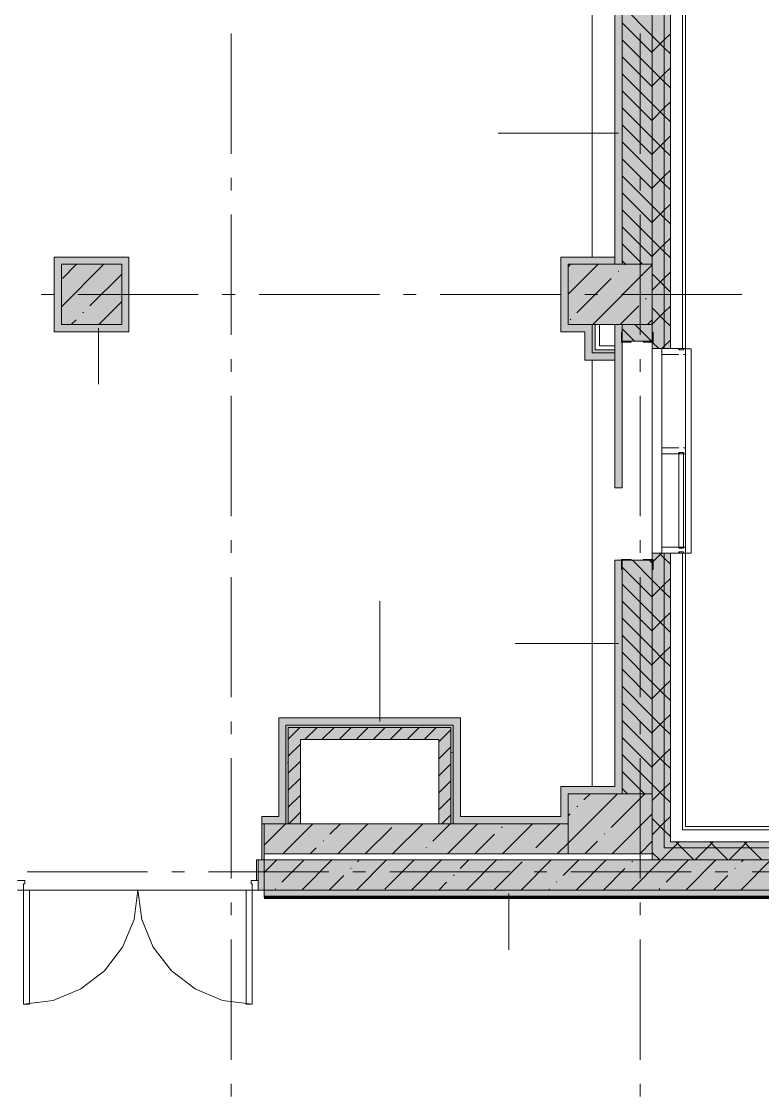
# Model space of a CAD drawing. Header units: millimetres. Extents: x -537608 to 253996, y -217170 to 186033.
# Drawn here: x -347469 to -341310, y -202566 to -193632 of the extents above; entities that cross this region are included whole.
import ezdxf

# ---------------------------------------------------------------- set-up
doc = ezdxf.new("R2010")
doc.units = ezdxf.units.MM
doc.layers.add('16) Лак 1.6м', color=160, linetype='Continuous', lineweight=90)
doc.layers.add('PDF _Геометрия', color=7, linetype='Continuous')
doc.layers.add('PDF _Сплошная заливка', color=7, linetype='Continuous', true_color=0xffffff)

msp = doc.modelspace()

# ---------------------------------------------------------------- hatches: boundary and pattern name
at = {"layer": 'PDF _Сплошная заливка', "transparency": 33554559}
h = msp.add_hatch(color=256, dxfattribs=at)
h.paths.add_polyline_path([(-342126.1903, -200599.6527), (-342126.1903, -198049.6522), (-342226.1907, -198049.6522), (-342226.1907, -200599.6527)], flags=0)
h.paths.add_polyline_path([(-342226.1907, -196349.6512), (-342126.1903, -196349.6512), (-342126.1903, -183314.6469), (-342226.1907, -183314.6469), (-342226.1907, -196149.6503)], flags=0)
h.paths.add_polyline_path([(-342126.1903, -178789.6441), (-342126.1903, -177149.6437), (-342226.1907, -177149.6437), (-342226.1907, -178789.6441)], flags=0)
h.paths.add_polyline_path([(-342126.1903, -175449.6437), (-342126.1903, -174249.6427), (-342226.1907, -174249.6427), (-342226.1907, -175449.6437)], flags=0)
h.paths.add_polyline_path([(-342226.1907, -172549.6422), (-342126.1903, -172549.6422), (-342126.1903, -171314.6409), (-342226.1907, -171314.6409), (-342226.1907, -172525.337)], flags=0)
h.paths.add_polyline_path([(-342226.1907, -169614.6411), (-342126.1903, -169614.6411), (-342126.1903, -168529.6399), (-342226.1907, -168529.6399), (-342226.1907, -168959.1343)], flags=0)
h = msp.add_hatch(color=256, dxfattribs=at)
h.paths.add_polyline_path([(-342126.1903, -200499.6523), (-342076.1901, -200499.6523), (-342076.1901, -198049.6522), (-342126.1903, -198049.6522), (-342126.1903, -200341.7158)], flags=0)
h.paths.add_polyline_path([(-342126.1903, -196349.6512), (-342076.1901, -196349.6512), (-342076.1901, -183314.6469), (-342126.1903, -183314.6469), (-342126.1903, -195349.0331)], flags=0)
h.paths.add_polyline_path([(-342076.1901, -178789.6441), (-342076.1901, -177149.6437), (-342126.1903, -177149.6437), (-342126.1903, -178789.6441)], flags=0)
h.paths.add_polyline_path([(-342126.1903, -175449.6437), (-342076.1901, -175449.6437), (-342076.1901, -174249.6427), (-342126.1903, -174249.6427), (-342126.1903, -175378.2996)], flags=0)
h.paths.add_polyline_path([(-342076.1901, -172549.6422), (-342076.1901, -171314.6409), (-342126.1903, -171314.6409), (-342126.1903, -172549.6422)], flags=0)
h.paths.add_polyline_path([(-342126.1903, -169614.6411), (-342076.1901, -169614.6411), (-342076.1901, -168529.6399), (-342126.1903, -168529.6399), (-342126.1903, -168959.1343)], flags=0)
h = msp.add_hatch(color=256, dxfattribs=at)
h.paths.add_polyline_path([(-342355.0063, -200049.6524), (-342226.1907, -200049.6524), (-342226.1907, -198109.6508), (-342476.1919, -198109.6508), (-342476.1919, -200049.6524)], flags=0)
h.paths.add_polyline_path([(-342476.1919, -196289.6504), (-342226.1907, -196289.6504), (-342226.1907, -196149.6503), (-342476.1919, -196149.6503)], flags=0)
h.paths.add_polyline_path([(-342273.5299, -195649.6502), (-342226.1907, -195649.6502), (-342226.1907, -192849.6508), (-342476.1919, -192849.6508), (-342476.1919, -195649.6502), (-342355.0063, -195649.6502)], flags=0)
h.paths.add_polyline_path([(-342476.1919, -192349.6485), (-342226.1907, -192349.6485), (-342226.1907, -187549.6467), (-342476.1919, -187549.6467), (-342476.1919, -191069.5899)], flags=0)
h.paths.add_polyline_path([(-342322.9531, -187049.6466), (-342226.1907, -187049.6466), (-342226.1907, -183849.6475), (-342476.1919, -183849.6475), (-342476.1919, -187049.6466)], flags=0)
at = {"layer": 'PDF _Сплошная заливка', "true_color": 0xd225fe, "transparency": 33554559}
h = msp.add_hatch(color=200, dxfattribs=at)
h.paths.add_polyline_path([(-342476.1919, -197506.1517), (-342476.1919, -196149.6503), (-342536.1904, -196149.6503), (-342536.1904, -197506.1517)], flags=0)
h.paths.add_polyline_path([(-342524.9175, -195649.6502), (-342476.1919, -195649.6502), (-342478.2156, -192849.6508), (-342536.1904, -192849.6508), (-342536.1904, -195649.6502)], flags=0)
at = {"layer": 'PDF _Сплошная заливка', "true_color": 0x56bc34, "transparency": 33554559}
for points in [[(-346636.1999, -196149.6503), (-346576.1928, -196149.6503), (-346576.1928, -195589.6517), (-346636.1999, -195589.6517), (-346636.1999, -195649.6502)], [(-342536.1904, -195649.6502), (-342536.1904, -195589.6517), (-342986.1923, -195589.6517), (-342986.1923, -195649.6502), (-342926.1939, -195649.6502)], [(-346636.1999, -196209.651), (-346576.1928, -196209.651), (-346576.1928, -196149.6503), (-347136.1935, -196149.6503), (-347136.1935, -196209.651)], [(-342726.193, -196209.651), (-342726.193, -196149.6503), (-342926.1939, -196149.6503), (-342926.1939, -196209.651), (-342776.641, -196209.651)], [(-343880.5815, -199479.6533), (-343880.5815, -199419.6527), (-345331.139, -199419.6527), (-345331.139, -199479.6533), (-345271.1318, -199479.6533)], [(-343880.5815, -200239.6529), (-343820.5829, -200239.6529), (-343820.5829, -199419.6527), (-343880.5815, -199419.6527), (-343880.5815, -199628.4764)], [(-342536.1904, -200049.6524), (-342536.1904, -199989.6518), (-342986.1923, -199989.6518), (-342986.1923, -200049.6524), (-342926.1939, -200049.6524)], [(-345331.139, -200299.6535), (-345331.139, -200239.6529), (-345471.1931, -200239.6529), (-345471.1931, -200299.6535), (-345451.1964, -200299.6535)], [(-342986.1923, -200299.6535), (-342986.1923, -200239.6529), (-343880.5815, -200239.6529), (-343880.5815, -200299.6535), (-343198.2756, -200299.6535)]]:
    msp.add_hatch(color=85, dxfattribs=at).paths.add_polyline_path(points)
at = {"layer": 'PDF _Сплошная заливка', "transparency": 33554559}
for points in [[(-342926.1939, -196149.6503), (-342226.1907, -196149.6503), (-342226.1907, -195649.6502), (-342926.1939, -195649.6502), (-342926.1939, -196062.2726)], [(-343900.5781, -199499.6522), (-343880.5815, -199499.6522), (-343880.5815, -199479.6533), (-345271.1318, -199479.6533), (-345271.1318, -199499.6522), (-345251.1352, -199499.6522)], [(-344000.5786, -199599.6526), (-343900.5781, -199599.6526), (-343900.5781, -199499.6522), (-345251.1352, -199499.6522), (-345251.1352, -199599.6526), (-345151.1347, -199599.6526)], [(-342226.1907, -200549.6525), (-342226.1907, -200049.6524), (-342926.1939, -200049.6524), (-342926.1939, -200549.6525), (-342355.0063, -200549.6525)]]:
    msp.add_hatch(color=256, dxfattribs=at).paths.add_polyline_path(points)
h = msp.add_hatch(color=256, dxfattribs=at)
h.paths.add_polyline_path([(-343198.2756, -200549.6525), (-342926.1939, -200549.6525), (-342926.1939, -200299.6535), (-345451.1964, -200299.6535), (-345451.1964, -200549.6525), (-344884.8143, -200549.6525)], flags=0)
h.paths.add_polyline_path([(-347551.1971, -200549.6525), (-347551.1971, -200299.6535), (-355676.1986, -200299.6535), (-355676.1986, -200549.6525), (-349944.4302, -200549.6525)], flags=0)
h = msp.add_hatch(color=256, dxfattribs=at)
h.paths.add_polyline_path([(-292602.1144, -200499.6523), (-291276.1742, -200499.6523), (-291276.1742, -200449.6521), (-297870.1772, -200449.6521), (-297870.1772, -200499.6523), (-295975.1895, -200499.6523)], flags=0)
h.paths.add_polyline_path([(-300191.5361, -200499.6523), (-299570.1762, -200499.6523), (-299570.1762, -200449.6521), (-300870.1776, -200449.6521), (-300870.1776, -200499.6523)], flags=0)
h.paths.add_polyline_path([(-302570.1808, -200499.6523), (-302570.1808, -200449.6521), (-303870.178, -200449.6521), (-303870.178, -200499.6523), (-302721.3441, -200499.6523)], flags=0)
h.paths.add_polyline_path([(-312418.9413, -200499.6523), (-311570.1819, -200499.6523), (-311570.1819, -200449.6521), (-312870.1833, -200449.6521), (-312870.1833, -200499.6523), (-312840.5759, -200499.6523)], flags=0)
h.paths.add_polyline_path([(-315370.3838, -200499.6523), (-314570.1822, -200499.6523), (-314570.1822, -200449.6521), (-315870.1837, -200449.6521), (-315870.1837, -200499.6523), (-315792.0185, -200499.6523)], flags=0)
h.paths.add_polyline_path([(-320570.1873, -200499.6523), (-320570.1873, -200449.6521), (-321870.8045, -200449.6521), (-321870.8045, -200499.6523), (-320851.6344, -200499.6523)], flags=0)
h.paths.add_polyline_path([(-317900.1918, -200499.6523), (-317570.1826, -200499.6523), (-317570.1826, -200449.6521), (-318870.184, -200449.6521), (-318870.184, -200499.6523), (-318743.4611, -200499.6523)], flags=0)
h.paths.add_polyline_path([(-324646.3463, -200499.6523), (-323570.8034, -200499.6523), (-323570.8034, -200449.6521), (-324870.1891, -200449.6521), (-324870.1891, -200499.6523)], flags=0)
h.paths.add_polyline_path([(-326570.188, -200499.6523), (-326570.188, -200449.6521), (-328176.1889, -200449.6521), (-328176.1889, -200499.6523), (-326754.5197, -200499.6523)], flags=0)
h.paths.add_polyline_path([(-331176.1935, -200499.6523), (-329876.1878, -200499.6523), (-329876.1878, -200449.6521), (-331176.1935, -200449.6521)], flags=0)
h.paths.add_polyline_path([(-332876.1924, -200499.6523), (-332876.1924, -200449.6521), (-334176.1896, -200449.6521), (-334176.1896, -200499.6523), (-333079.0438, -200499.6523)], flags=0)
h.paths.add_polyline_path([(-336452.1211, -200499.6523), (-335876.1885, -200499.6523), (-335876.1885, -200449.6521), (-337176.1942, -200449.6521), (-337176.1942, -200499.6523), (-336873.7558, -200499.6523)], flags=0)
h.paths.add_polyline_path([(-338876.1932, -200499.6523), (-338876.1932, -200449.6521), (-342076.1901, -200449.6521), (-342076.1901, -200499.6523), (-338981.929, -200499.6523)], flags=0)
h = msp.add_hatch(color=256, dxfattribs=at)
h.paths.add_polyline_path([(-291758.8451, -200599.6527), (-291276.1742, -200599.6527), (-291276.1742, -200499.6523), (-297870.1772, -200499.6523), (-297870.1772, -200599.6527), (-292602.1144, -200599.6527)], flags=0)
h.paths.add_polyline_path([(-300191.5361, -200599.6527), (-299570.1762, -200599.6527), (-299570.1762, -200499.6523), (-300870.1776, -200499.6523), (-300870.1776, -200599.6527)], flags=0)
h.paths.add_polyline_path([(-302570.1808, -200599.6527), (-302570.1808, -200499.6523), (-303870.178, -200499.6523), (-303870.178, -200599.6527), (-302721.3441, -200599.6527)], flags=0)
h.paths.add_polyline_path([(-312426.1838, -200599.6527), (-311570.1819, -200599.6527), (-311570.1819, -200499.6523), (-312870.1833, -200499.6523), (-312870.1833, -200599.6527), (-312840.5759, -200599.6527)], flags=0)
h.paths.add_polyline_path([(-315870.1837, -200599.6527), (-314570.1822, -200599.6527), (-314570.1822, -200499.6523), (-315870.1837, -200499.6523)], flags=0)
h.paths.add_polyline_path([(-318870.184, -200599.6527), (-317570.1826, -200599.6527), (-317570.1826, -200499.6523), (-318870.184, -200499.6523)], flags=0)
h.paths.add_polyline_path([(-321273.2691, -200599.6527), (-320570.1873, -200599.6527), (-320570.1873, -200499.6523), (-321870.8045, -200499.6523), (-321870.8045, -200599.6527), (-321694.9038, -200599.6527)], flags=0)
h.paths.add_polyline_path([(-328176.1889, -200599.6527), (-326570.188, -200599.6527), (-326570.188, -200499.6523), (-328176.1889, -200499.6523)], flags=0)
h.paths.add_polyline_path([(-323570.8034, -200599.6527), (-323570.8034, -200499.6523), (-324870.1891, -200499.6523), (-324870.1891, -200599.6527), (-323803.077, -200599.6527)], flags=0)
h.paths.add_polyline_path([(-330127.5969, -200599.6527), (-329876.1878, -200599.6527), (-329876.1878, -200499.6523), (-331176.1935, -200499.6523), (-331176.1935, -200599.6527), (-330476.1904, -200599.6527)], flags=0)
h.paths.add_polyline_path([(-333922.3131, -200599.6527), (-332876.1924, -200599.6527), (-332876.1924, -200499.6523), (-334176.1896, -200499.6523), (-334176.1896, -200599.6527)], flags=0)
h.paths.add_polyline_path([(-335876.1885, -200599.6527), (-335876.1885, -200499.6523), (-337176.1942, -200499.6523), (-337176.1942, -200599.6527), (-336452.1211, -200599.6527)], flags=0)
h.paths.add_polyline_path([(-338876.1932, -200599.6527), (-338876.1932, -200499.6523), (-342126.1903, -200499.6523), (-342126.1903, -200599.6527), (-338981.929, -200599.6527)], flags=0)
h = msp.add_hatch(color=256, dxfattribs=at)
h.paths.add_polyline_path([(-339976.1894, -200849.6538), (-339976.1894, -200599.6527), (-345451.1964, -200599.6527), (-345451.1964, -200849.6538), (-341511.737, -200849.6538)], flags=0)
h.paths.add_polyline_path([(-347551.1971, -200849.6538), (-347551.1971, -200599.6527), (-356186.1991, -200599.6527), (-356186.1991, -200849.6538), (-349944.4302, -200849.6538)], flags=0)
at = {"layer": 'PDF _Сплошная заливка', "true_color": 0xff7d7d, "transparency": 33554559}
h = msp.add_hatch(color=11, dxfattribs=at)
h.paths.add_polyline_path([(-340036.1966, -200909.6524), (-339976.1894, -200909.6524), (-339976.1894, -200849.6538), (-345451.1964, -200849.6538), (-345451.1964, -200909.6524), (-341511.737, -200909.6524)], flags=0)
h.paths.add_polyline_path([(-349944.4302, -200909.6524), (-347551.1971, -200909.6524), (-347551.1971, -200849.6538), (-356186.1991, -200849.6538), (-356186.1991, -200909.6524), (-353317.5075, -200909.6524)], flags=0)
h.paths.add_polyline_path([(-361750.2006, -200909.6524), (-360176.2013, -200909.6524), (-360176.2013, -200849.6538), (-367666.2017, -200849.6538), (-367666.2017, -200909.6524), (-363436.7393, -200909.6524)], flags=0)

# ---------------------------------------------------------------- linework, layer by layer
at = {"layer": '16) Лак 1.6м'}
msp.add_line((-345451.1964, -200909.6524), (-340036.1966, -200909.6524), dxfattribs=at)
at = {"layer": 'PDF _Геометрия', "lineweight": 9}
for p, q in [((-342126.1903, -196349.6512), (-342126.1903, -183314.6469)), ((-342076.1901, -196349.6512), (-342076.1901, -183314.6469)), ((-341976.1982, -196349.6512), (-341976.1982, -183314.6469)), ((-341949.1916, -196349.6512), (-341949.1916, -183314.6469)), ((-342536.1904, -192849.6508), (-342536.1904, -195649.6502)), ((-342476.1919, -195649.6502), (-342476.1919, -192849.6508)), ((-342226.1907, -195649.6502), (-342226.1907, -192849.6508)), ((-342226.1907, -192849.6508), (-342226.1907, -195649.6502)), ((-342536.1904, -192909.6493), (-342536.1904, -195589.6517)), ((-342476.1919, -192909.6493), (-342476.1919, -195649.6502)), ((-342476.1919, -195649.6502), (-342476.1919, -192909.6493)), ((-342226.1907, -193749.87), (-342476.1919, -193499.8689)), ((-342226.1907, -193891.2912), (-342476.1919, -193641.2901)), ((-342226.1907, -194032.7123), (-342476.1919, -193782.7133)), ((-342126.1903, -193849.8704), (-342226.1907, -193749.87)), ((-342226.1907, -193884.6019), (-342126.1903, -193784.6036)), ((-342126.1903, -193784.6036), (-342076.1901, -193734.6034)), ((-342076.1901, -193899.8706), (-342126.1903, -193849.8704)), ((-342226.1907, -194174.1334), (-342476.1919, -193924.1345)), ((-342126.1903, -194132.7127), (-342226.1907, -194032.7123)), ((-342126.1903, -194067.4459), (-342076.1901, -194017.4457)), ((-342226.1907, -194315.5545), (-342476.1919, -194065.5556)), ((-342226.1907, -194167.4464), (-342126.1903, -194067.4459)), ((-342076.1901, -194182.713), (-342126.1903, -194132.7127)), ((-342226.1907, -194456.9757), (-342476.1919, -194206.9768)), ((-342126.1903, -194415.555), (-342226.1907, -194315.5545)), ((-342126.1903, -194350.2882), (-342076.1901, -194300.288)), ((-342226.1907, -194598.399), (-342476.1919, -194348.3979)), ((-342226.1907, -194450.2886), (-342126.1903, -194350.2882)), ((-342226.1907, -194739.8201), (-342476.1919, -194489.819)), ((-342076.1901, -194465.5552), (-342126.1903, -194415.555)), ((-342506.1954, -194559.9946), (-343506.1912, -194559.9946)), ((-342126.1903, -194633.1305), (-342076.1901, -194583.1302)), ((-342226.1907, -194881.2412), (-342476.1919, -194631.2401)), ((-342126.1903, -194698.3973), (-342226.1907, -194598.399)), ((-342226.1907, -194733.1309), (-342126.1903, -194633.1305)), ((-342076.1901, -194748.3975), (-342126.1903, -194698.3973)), ((-342226.1907, -195022.6624), (-342476.1919, -194772.6613)), ((-342226.1907, -195164.0836), (-342476.1919, -194914.0846)), ((-342126.1903, -194981.2417), (-342226.1907, -194881.2412)), ((-342226.1907, -195015.9732), (-342126.1903, -194915.9749)), ((-342126.1903, -194915.9749), (-342076.1901, -194865.9747)), ((-342076.1901, -195031.2419), (-342126.1903, -194981.2417)), ((-342226.1907, -195305.5047), (-342476.1919, -195055.5057)), ((-342226.1907, -195446.9258), (-342476.1919, -195196.9268)), ((-342126.1903, -195264.084), (-342226.1907, -195164.0836)), ((-342226.1907, -195298.8176), (-342126.1903, -195198.8172)), ((-342126.1903, -195198.8172), (-342076.1901, -195148.817)), ((-342076.1901, -195314.0842), (-342126.1903, -195264.084)), ((-342226.1907, -195588.347), (-342476.1919, -195338.348)), ((-342306.3151, -195649.6502), (-342476.1919, -195479.7692)), ((-342126.1903, -195546.9263), (-342226.1907, -195446.9258)), ((-342226.1907, -195581.6599), (-342126.1903, -195481.6594)), ((-342126.1903, -195481.6594), (-342076.1901, -195431.6592)), ((-342076.1901, -195596.9265), (-342126.1903, -195546.9263)), ((-347136.1935, -195589.6517), (-347196.1921, -195589.6517)), ((-347196.1921, -195589.6517), (-347196.1921, -196209.651)), ((-346636.1999, -195589.6517), (-347136.1935, -195589.6517)), ((-347136.1935, -196002.6637), (-346783.1865, -195649.6502)), ((-346636.1999, -195649.6502), (-347136.1935, -195649.6502)), ((-347136.1935, -195649.6502), (-347136.1935, -196149.6503)), ((-347129.1404, -195767.5116), (-347011.2791, -195649.6502)), ((-346576.1928, -195589.6517), (-346636.1999, -195589.6517)), ((-346636.1999, -196149.6503), (-346636.1999, -195649.6502)), ((-346576.1928, -196149.6503), (-346576.1928, -195589.6517)), ((-342536.1904, -195589.6517), (-342986.1923, -195589.6517)), ((-342986.1923, -195589.6517), (-342986.1923, -195649.6502)), ((-342986.1923, -195649.6502), (-342986.1923, -196209.651)), ((-342926.1939, -195898.437), (-342677.407, -195649.6502)), ((-342926.1939, -195670.3379), (-342905.5083, -195649.6502)), ((-342926.1939, -195649.6502), (-342926.1939, -196149.6503)), ((-342226.1907, -195649.6502), (-342926.1939, -195649.6502)), ((-342721.2153, -196149.6503), (-342226.1907, -195654.6321)), ((-342447.7384, -195649.6502), (-342476.1919, -195621.1903)), ((-342453.1208, -195653.4631), (-342449.3143, -195649.6502)), ((-342226.1907, -196149.6503), (-342226.1907, -195649.6502)), ((-346901.0478, -195995.6107), (-346636.1999, -195730.7606)), ((-342510.1483, -195710.4863), (-342505.4031, -195705.7454)), ((-342126.1903, -195829.7686), (-342226.1907, -195729.7703)), ((-342126.1903, -195764.5017), (-342076.1901, -195714.5015)), ((-342852.2958, -196052.6338), (-342567.1671, -195767.5116)), ((-342226.1907, -195864.5022), (-342126.1903, -195764.5017)), ((-342076.1901, -195879.7688), (-342126.1903, -195829.7686)), ((-346826.9861, -196149.6503), (-346636.1999, -195958.8597)), ((-342493.1141, -196149.6503), (-342339.0745, -195995.6107)), ((-342282.047, -195938.5854), (-342277.3105, -195933.8445)), ((-342126.1903, -196112.613), (-342226.1907, -196012.6125)), ((-342126.1903, -196047.3461), (-342076.1901, -195997.3459)), ((-346958.0666, -196052.6338), (-346953.3302, -196047.893)), ((-342909.3233, -196109.6592), (-342904.5782, -196104.9183)), ((-342226.1907, -196147.3444), (-342126.1903, -196047.3461)), ((-347136.1935, -196149.6503), (-346636.1999, -196149.6503)), ((-347055.0874, -196149.6503), (-347015.0941, -196109.6592)), ((-346829.1391, -196179.6517), (-346829.1391, -196645.8008)), ((-346576.1928, -196209.651), (-346576.1928, -196149.6503)), ((-342926.1939, -196149.6503), (-342226.1907, -196149.6503)), ((-342726.193, -196209.651), (-342726.193, -196149.6503)), ((-342726.193, -196149.6503), (-342726.193, -196325.9686)), ((-342701.1929, -196149.6503), (-342701.1929, -196325.9686)), ((-342666.1944, -196325.9686), (-342666.1944, -196149.6503)), ((-342536.1904, -196149.6503), (-342536.1904, -196325.9686)), ((-342476.1919, -197506.1517), (-342476.1919, -196149.6503)), ((-342476.1919, -196149.6503), (-342476.1919, -196289.6504)), ((-342373.4184, -196289.6504), (-342476.1919, -196186.877)), ((-342231.9951, -196289.6504), (-342371.9975, -196149.6503)), ((-342265.0128, -196149.6503), (-342226.1907, -196110.8303)), ((-342226.1907, -196154.0337), (-342230.5741, -196149.6503)), ((-342226.1907, -196289.6504), (-342226.1907, -196149.6503)), ((-342226.1907, -196149.6503), (-342226.1907, -196349.6512)), ((-342076.1901, -196162.6132), (-342126.1903, -196112.613)), ((-347196.1921, -196209.651), (-347136.1935, -196209.651)), ((-347136.1935, -196209.651), (-346576.1928, -196209.651)), ((-342986.1923, -196209.651), (-342926.1939, -196209.651)), ((-342926.1939, -196209.651), (-342786.1915, -196209.651)), ((-342786.1915, -196209.651), (-342786.1915, -196445.9679)), ((-342726.193, -196385.9672), (-342726.193, -196209.651)), ((-342126.1903, -196330.1885), (-342076.1901, -196280.1882)), ((-342726.193, -196325.9686), (-342726.193, -196360.9671)), ((-342726.193, -196360.9671), (-342726.193, -196385.9672)), ((-342701.1929, -196325.9686), (-342701.1929, -196360.9671)), ((-342701.1929, -196360.9671), (-342536.1904, -196360.9671)), ((-342536.1904, -196325.9686), (-342666.1944, -196325.9686)), ((-342536.1904, -196360.9671), (-342536.1904, -196325.9686)), ((-342536.1904, -196385.9672), (-342536.1904, -196360.9671)), ((-342476.1919, -196289.6504), (-342226.1907, -196289.6504)), ((-342171.9966, -196349.6512), (-342226.1907, -196295.4549)), ((-342226.1907, -196349.6512), (-342126.1903, -196349.6512)), ((-342006.1932, -196349.6512), (-342146.1955, -196349.6512)), ((-342146.1955, -196349.6512), (-342146.1955, -196399.6514)), ((-342145.6616, -196349.6512), (-342126.1903, -196330.1885)), ((-342126.1903, -196349.6512), (-342076.1901, -196349.6512)), ((-342076.1901, -196349.6512), (-341976.1982, -196349.6512)), ((-342006.1932, -196359.6516), (-342006.1932, -196349.6512)), ((-341966.1913, -196359.6516), (-342006.1932, -196359.6516)), ((-341976.1982, -196349.6512), (-341949.1916, -196349.6512)), ((-341949.1916, -196349.6512), (-341966.1913, -196349.6512)), ((-341966.1913, -196349.6512), (-341966.1913, -196359.6516)), ((-341949.1916, -196399.6514), (-341949.1916, -196349.6512)), ((-342786.1915, -196445.9679), (-342726.193, -196445.9679)), ((-342536.1904, -196385.9672), (-342726.193, -196385.9672)), ((-342726.193, -196385.9672), (-342536.1904, -196385.9672)), ((-342726.193, -196445.9679), (-342536.1904, -196445.9679)), ((-342536.1904, -196445.9679), (-342536.1904, -196385.9672)), ((-342536.1904, -196385.9672), (-342536.1904, -197506.1517)), ((-342146.1955, -196399.6514), (-342006.1932, -196399.6514)), ((-342146.1955, -196399.6514), (-342146.1955, -197174.6505)), ((-341966.1913, -196399.6514), (-341949.1916, -196399.6514)), ((-341949.1916, -196399.6514), (-341949.1916, -197174.6505)), ((-342006.1932, -197174.6505), (-342146.1955, -197174.6505)), ((-342146.1955, -197174.6505), (-342146.1955, -197224.6507)), ((-341949.1916, -197174.6505), (-341966.1913, -197174.6505)), ((-341949.1916, -197224.6507), (-341949.1916, -197174.6505)), ((-342146.1955, -197224.6507), (-342146.1955, -197999.652)), ((-342146.1955, -197224.6507), (-342006.1932, -197224.6507)), ((-342006.1932, -197224.6507), (-342006.1932, -197214.6524)), ((-342006.1932, -197214.6524), (-341966.1913, -197214.6524)), ((-342006.1932, -197999.652), (-342006.1932, -197224.6507)), ((-342006.1932, -197224.6507), (-341966.1913, -197224.6507)), ((-341966.1913, -197214.6524), (-341966.1913, -197224.6507)), ((-341966.1913, -197224.6507), (-341966.1913, -197999.652)), ((-341966.1913, -197224.6507), (-341949.1916, -197224.6507)), ((-341949.1916, -197224.6507), (-341949.1916, -197999.652)), ((-342536.1904, -197506.1517), (-342476.1919, -197506.1517)), ((-342226.1907, -198127.2447), (-342148.5983, -198049.6522)), ((-342126.1903, -198049.6522), (-342226.1907, -198049.6522)), ((-342226.1907, -198049.6522), (-342226.1907, -200049.6524)), ((-342126.1903, -198092.5111), (-342169.0513, -198049.6522)), ((-342006.1932, -197999.652), (-342146.1955, -197999.652)), ((-342146.1955, -197999.652), (-342146.1955, -198049.6522)), ((-342146.1955, -198049.6522), (-342006.1932, -198049.6522)), ((-342126.1903, -200499.6523), (-342126.1903, -198049.6522)), ((-342076.1901, -198049.6522), (-342126.1903, -198049.6522)), ((-342076.1901, -200449.6521), (-342076.1901, -198049.6522)), ((-341976.1982, -198049.6522), (-342076.1901, -198049.6522)), ((-341966.1913, -197999.652), (-342006.1932, -197999.652)), ((-342006.1932, -198009.6525), (-342006.1932, -197999.652)), ((-341966.1913, -198009.6525), (-342006.1932, -198009.6525)), ((-342006.1932, -198049.6522), (-342006.1932, -198039.6518)), ((-342006.1932, -198039.6518), (-341966.1913, -198039.6518)), ((-341976.1982, -200349.6516), (-341976.1982, -198049.6522)), ((-341949.1916, -198049.6522), (-341976.1982, -198049.6522)), ((-341949.1916, -197999.652), (-341966.1913, -197999.652)), ((-341966.1913, -197999.652), (-341966.1913, -198009.6525)), ((-341966.1913, -198039.6518), (-341966.1913, -198049.6522)), ((-341966.1913, -198049.6522), (-341949.1916, -198049.6522)), ((-341949.1916, -198049.6522), (-341949.1916, -197999.652)), ((-341949.1916, -200322.6536), (-341949.1916, -198049.6522)), ((-342476.1919, -198109.6508), (-342536.1904, -198109.6508)), ((-342536.1904, -198109.6508), (-342536.1904, -199989.6518)), ((-342476.1919, -198109.6508), (-342476.1919, -200049.6524)), ((-342476.1919, -200049.6524), (-342476.1919, -198109.6508)), ((-342226.1907, -198109.6508), (-342476.1919, -198109.6508)), ((-342226.1907, -198275.3551), (-342391.8993, -198109.6508)), ((-342226.1907, -198133.934), (-342250.4761, -198109.6508)), ((-342226.1907, -200049.6524), (-342226.1907, -198109.6508)), ((-342076.1901, -198142.5113), (-342126.1903, -198092.5111)), ((-342226.1907, -198416.7762), (-342476.1919, -198166.7751)), ((-342226.1907, -198558.1973), (-342476.1919, -198308.1984)), ((-342126.1903, -198375.3555), (-342226.1907, -198275.3551)), ((-342226.1907, -198410.087), (-342126.1903, -198310.0887)), ((-342126.1903, -198310.0887), (-342076.1901, -198260.0885)), ((-342076.1901, -198425.3557), (-342126.1903, -198375.3555)), ((-344491.1594, -199449.652), (-344491.1594, -198449.6518)), ((-342226.1907, -198699.6185), (-342476.1919, -198449.6196)), ((-342226.1907, -198841.0396), (-342476.1919, -198591.0407)), ((-342126.1903, -198658.1978), (-342226.1907, -198558.1973)), ((-342226.1907, -198692.9314), (-342126.1903, -198592.931)), ((-342126.1903, -198592.931), (-342076.1901, -198542.9308)), ((-342076.1901, -198708.198), (-342126.1903, -198658.1978)), ((-342226.1907, -198982.4607), (-342476.1919, -198732.4618)), ((-342506.1954, -198799.7632), (-343366.6108, -198799.7632)), ((-342226.1907, -199123.884), (-342476.1919, -198873.883)), ((-342126.1903, -198941.0401), (-342226.1907, -198841.0396)), ((-342226.1907, -198975.7737), (-342126.1903, -198875.7732)), ((-342126.1903, -198875.7732), (-342076.1901, -198825.773)), ((-342076.1901, -198991.0403), (-342126.1903, -198941.0401)), ((-342226.1907, -199265.3052), (-342476.1919, -199015.3041)), ((-342126.1903, -199223.8823), (-342226.1907, -199123.884)), ((-342126.1903, -199158.6155), (-342076.1901, -199108.6153)), ((-342226.1907, -199406.7263), (-342476.1919, -199156.7252)), ((-342226.1907, -199258.616), (-342126.1903, -199158.6155)), ((-342076.1901, -199273.8825), (-342126.1903, -199223.8823)), ((-342226.1907, -199548.1475), (-342476.1919, -199298.1463)), ((-342126.1903, -199506.7268), (-342226.1907, -199406.7263)), ((-342126.1903, -199441.46), (-342076.1901, -199391.4597)), ((-343880.5815, -199419.6527), (-345331.139, -199419.6527)), ((-345331.139, -199419.6527), (-345331.139, -199479.6533)), ((-345331.139, -199479.6533), (-345331.139, -200239.6529)), ((-345271.1318, -199479.6533), (-345271.1318, -199499.6522)), ((-343880.5815, -199479.6533), (-345271.1318, -199479.6533)), ((-345271.1318, -199479.6533), (-343880.5815, -199479.6533)), ((-345271.1318, -200299.6535), (-345271.1318, -199479.6533)), ((-345271.1318, -199499.6522), (-345271.1318, -199599.6526)), ((-345251.1352, -199596.5502), (-345154.235, -199499.6522)), ((-343900.5781, -199499.6522), (-345251.1352, -199499.6522)), ((-345251.1352, -199499.6522), (-345251.1352, -199599.6526)), ((-345112.8122, -199599.6526), (-345012.8117, -199499.6522)), ((-344971.3975, -199599.6526), (-344871.3971, -199499.6522)), ((-344829.9742, -199599.6526), (-344729.9738, -199499.6522)), ((-344688.5509, -199599.6526), (-344588.5505, -199499.6522)), ((-344547.1276, -199599.6526), (-344447.1272, -199499.6522)), ((-344405.7129, -199599.6526), (-344305.7125, -199499.6522)), ((-344264.2897, -199599.6526), (-344164.2892, -199499.6522)), ((-344122.8664, -199599.6526), (-344022.866, -199499.6522)), ((-343900.5781, -199599.6526), (-343900.5781, -199499.6522)), ((-343820.5829, -199419.6527), (-343880.5815, -199419.6527)), ((-343880.5815, -199499.6522), (-343880.5815, -199479.6533)), ((-343880.5815, -199479.6533), (-343880.5815, -200239.6529)), ((-343880.5815, -199599.6526), (-343880.5815, -199499.6522)), ((-343820.5829, -200239.6529), (-343820.5829, -199419.6527)), ((-342226.1907, -199689.5686), (-342476.1919, -199439.5697)), ((-342226.1907, -199541.4583), (-342126.1903, -199441.46)), ((-343981.443, -199599.6526), (-343900.5781, -199518.7876)), ((-342226.1907, -199830.9898), (-342476.1919, -199580.9908)), ((-342076.1901, -199556.727), (-342126.1903, -199506.7268)), ((-345271.1318, -199599.6526), (-345271.1318, -200299.6535)), ((-345251.1352, -199599.6526), (-345251.1352, -200299.6535)), ((-345251.1352, -199737.9713), (-345151.1347, -199637.973)), ((-345151.1347, -200299.6535), (-345151.1347, -199599.6526)), ((-345151.1347, -199599.6526), (-344000.5786, -199599.6526)), ((-344000.5786, -199618.7881), (-343981.443, -199599.6526)), ((-344000.5786, -199599.6526), (-344000.5786, -200299.6535)), ((-344000.5786, -199760.2092), (-343900.5781, -199660.2088)), ((-343900.5781, -200299.6535), (-343900.5781, -199599.6526)), ((-343880.5815, -200299.6535), (-343880.5815, -199599.6526)), ((-342126.1903, -199724.3022), (-342076.1901, -199674.302)), ((-342226.1907, -199972.4109), (-342476.1919, -199722.4119)), ((-342126.1903, -199789.569), (-342226.1907, -199689.5686)), ((-342226.1907, -199824.3026), (-342126.1903, -199724.3022)), ((-345251.1352, -199879.3925), (-345151.1347, -199779.3942)), ((-344000.5786, -199901.6303), (-343900.5781, -199801.6299)), ((-342076.1901, -199839.5692), (-342126.1903, -199789.569)), ((-345251.1352, -200020.8158), (-345151.1347, -199920.8153)), ((-344000.5786, -200043.0515), (-343900.5781, -199943.0511)), ((-342290.3746, -200049.6524), (-342476.1919, -199863.8331)), ((-342536.1904, -199989.6518), (-342986.1923, -199989.6518)), ((-342986.1923, -199989.6518), (-342986.1923, -200049.6524)), ((-342431.7979, -200049.6524), (-342476.1919, -200005.2542)), ((-342126.1903, -200072.4114), (-342226.1907, -199972.4109)), ((-342226.1907, -200107.145), (-342126.1903, -200007.1445)), ((-342126.1903, -200007.1445), (-342076.1901, -199957.1443)), ((-345251.1352, -200162.2369), (-345151.1347, -200062.2364)), ((-344000.5786, -200184.4727), (-343900.5781, -200084.4744)), ((-342986.1923, -200049.6524), (-342986.1923, -200239.6529)), ((-342926.1939, -200460.4082), (-342515.4359, -200049.6524)), ((-342926.1939, -200049.6524), (-342926.1939, -200549.6525)), ((-342226.1907, -200049.6524), (-342926.1939, -200049.6524)), ((-342795.2684, -200101.3858), (-342743.5371, -200049.6524)), ((-342567.1671, -200329.4827), (-342287.3433, -200049.6524)), ((-342226.1907, -200549.6525), (-342226.1907, -200049.6524)), ((-342076.1901, -200122.4116), (-342126.1903, -200072.4114)), ((-345247.1307, -200299.6535), (-345151.1347, -200203.6576)), ((-342926.1939, -200232.3092), (-342909.3233, -200215.4343)), ((-342852.2958, -200158.409), (-342847.5507, -200153.6682)), ((-342559.2442, -200549.6525), (-342226.1907, -200216.6055)), ((-345331.139, -200239.6529), (-345471.1931, -200239.6529)), ((-345471.1931, -200239.6529), (-345471.1931, -200299.6535)), ((-345451.1964, -200299.6535), (-345471.1931, -200299.6535)), ((-345471.1931, -200299.6535), (-345471.1931, -200599.6527)), ((-345451.1964, -200476.325), (-345274.5249, -200299.6535)), ((-345451.1964, -200599.6527), (-345451.1964, -200299.6535)), ((-345331.139, -200299.6535), (-345451.1964, -200299.6535)), ((-345451.1964, -200299.6535), (-345451.1964, -200549.6525)), ((-345451.1964, -200299.6535), (-345331.139, -200299.6535)), ((-345271.1318, -200299.6535), (-345331.139, -200299.6535)), ((-345296.4248, -200549.6525), (-345046.4237, -200299.6535)), ((-345271.1318, -200299.6535), (-345251.1352, -200299.6535)), ((-342986.1923, -200299.6535), (-345271.1318, -200299.6535)), ((-345251.1352, -200299.6535), (-345151.1347, -200299.6535)), ((-344905.1812, -200386.5081), (-344818.3224, -200299.6535)), ((-344840.2309, -200549.6525), (-344590.2298, -200299.6535)), ((-344384.0284, -200549.6525), (-344134.0273, -200299.6535)), ((-344049.8123, -200443.5334), (-343905.9347, -200299.6535)), ((-344000.5786, -200299.6535), (-343900.5781, -200299.6535)), ((-343974.3383, -200299.6535), (-343900.5781, -200225.8955)), ((-343927.8345, -200549.6525), (-343677.8334, -200299.6535)), ((-343900.5781, -200299.6535), (-343880.5815, -200299.6535)), ((-343880.5815, -200239.6529), (-343880.5815, -200299.6535)), ((-343880.5815, -200299.6535), (-342986.1923, -200299.6535)), ((-342986.1923, -200239.6529), (-343820.5829, -200239.6529)), ((-343471.6406, -200549.6525), (-343221.6395, -200299.6535)), ((-343194.4434, -200500.5565), (-342993.5382, -200299.6535)), ((-342986.1923, -200299.6535), (-342926.1939, -200299.6535)), ((-342126.1903, -200355.2536), (-342226.1907, -200255.2553)), ((-342226.1907, -200389.9872), (-342126.1903, -200289.9868)), ((-342126.1903, -200289.9868), (-342076.1901, -200239.9865)), ((-344612.1297, -200549.6525), (-344391.9599, -200329.4827)), ((-343699.7332, -200549.6525), (-343536.5909, -200386.5081)), ((-343479.5635, -200329.4827), (-343474.827, -200324.742)), ((-342624.1946, -200386.5081), (-342619.458, -200381.7673)), ((-342076.1901, -200405.2538), (-342126.1903, -200355.2536)), ((-341949.1916, -200349.6516), (-341976.1982, -200349.6516)), ((-338876.1932, -200322.6536), (-341949.1916, -200322.6536)), ((-338876.1932, -200349.6516), (-341949.1916, -200349.6516)), ((-344962.2087, -200443.5334), (-344957.4636, -200438.7904)), ((-343015.4381, -200549.6525), (-342926.1939, -200460.4082)), ((-342787.3369, -200549.6525), (-342681.2221, -200443.5334)), ((-342331.143, -200549.6525), (-342226.1907, -200444.7046)), ((-341976.1982, -200449.6521), (-342076.1901, -200449.6521)), ((-342053.0156, -200499.6523), (-342003.0154, -200449.6521)), ((-341981.7959, -200499.6523), (-342031.7961, -200449.6521)), ((-341949.1916, -200449.6521), (-341976.1982, -200449.6521)), ((-338876.1932, -200449.6521), (-341949.1916, -200449.6521)), ((-341770.1777, -200499.6523), (-341720.1775, -200449.6521)), ((-341698.9494, -200499.6523), (-341748.9496, -200449.6521)), ((-341487.3311, -200499.6523), (-341437.3309, -200449.6521)), ((-341416.1113, -200499.6523), (-341466.1116, -200449.6521)), ((-345451.1964, -200549.6525), (-342926.1939, -200549.6525)), ((-345068.3235, -200549.6525), (-345019.2276, -200500.5565)), ((-344106.8398, -200500.5565), (-344102.0946, -200495.8158)), ((-342926.1939, -200549.6525), (-342226.1907, -200549.6525)), ((-342164.6421, -200599.6527), (-342226.1907, -200538.0976)), ((-342226.1907, -200549.6525), (-342226.1907, -200599.6527)), ((-342153.0161, -200599.6527), (-342126.1903, -200572.8312)), ((-342126.1903, -200572.8312), (-342053.0156, -200499.6523)), ((-342076.1901, -200499.6523), (-342126.1903, -200499.6523)), ((-341949.1916, -200499.6523), (-342076.1901, -200499.6523)), ((-341881.7954, -200599.6527), (-341981.7959, -200499.6523)), ((-338876.1932, -200499.6523), (-341949.1916, -200499.6523)), ((-341870.1782, -200599.6527), (-341770.1777, -200499.6523)), ((-341598.9575, -200599.6527), (-341698.9494, -200499.6523)), ((-341587.3315, -200599.6527), (-341487.3311, -200499.6523)), ((-341316.1109, -200599.6527), (-341416.1113, -200499.6523)), ((-345516.1984, -200599.6527), (-345516.1984, -200769.6522)), ((-345501.1966, -200599.6527), (-345516.1984, -200599.6527)), ((-345501.1966, -200599.6527), (-345501.1966, -200849.6538)), ((-345451.1964, -200599.6527), (-345501.1966, -200599.6527)), ((-345501.1966, -200769.6522), (-345501.1966, -200599.6527)), ((-345451.1964, -200704.4241), (-345346.425, -200599.6527)), ((-345451.1964, -200849.6538), (-345451.1964, -200599.6527)), ((-339976.1894, -200599.6527), (-345451.1964, -200599.6527)), ((-345304.3562, -200785.6809), (-345118.3238, -200599.6527)), ((-345140.2322, -200849.6538), (-344890.2311, -200599.6527)), ((-344684.0297, -200849.6538), (-344434.0286, -200599.6527)), ((-344677.08, -200614.6071), (-344662.1299, -200599.6527)), ((-344448.9874, -200842.7062), (-344205.936, -200599.6527)), ((-344227.8358, -200849.6538), (-343977.8347, -200599.6527)), ((-343821.711, -200671.6324), (-343749.7335, -200599.6527)), ((-343771.6333, -200849.6538), (-343521.6408, -200599.6527)), ((-343543.5407, -200849.6538), (-343308.4897, -200614.6071)), ((-343315.4395, -200849.6538), (-343065.4383, -200599.6527)), ((-342966.3421, -200728.6556), (-342837.3371, -200599.6527)), ((-342859.2455, -200849.6538), (-342609.2445, -200599.6527)), ((-342403.043, -200849.6538), (-342153.0419, -200599.6527)), ((-342396.0933, -200614.6071), (-342391.3568, -200609.8642)), ((-342226.1907, -200599.6527), (-342126.1903, -200599.6527)), ((-342126.1903, -200599.6527), (-342076.1901, -200599.6527)), ((-342110.9732, -200785.6809), (-341924.9493, -200599.6527)), ((-342076.1901, -200599.6527), (-341976.1982, -200599.6527)), ((-341976.1982, -200599.6527), (-341949.1916, -200599.6527)), ((-341949.1916, -200599.6527), (-339976.1894, -200599.6527)), ((-341946.8492, -200849.6538), (-341696.848, -200599.6527)), ((-341490.6467, -200849.6538), (-341240.6542, -200599.6527)), ((-341483.7055, -200614.6071), (-341468.7468, -200599.6527)), ((-344912.131, -200849.6538), (-344791.1349, -200728.6556)), ((-344734.1075, -200671.6324), (-344729.3623, -200666.8895)), ((-343878.7385, -200728.6556), (-343873.9934, -200723.9148)), ((-342631.1443, -200849.6538), (-342453.1208, -200671.6324)), ((-341718.7479, -200849.6538), (-341597.7518, -200728.6556)), ((-341540.7244, -200671.6324), (-341535.9879, -200666.8895)), ((-347441.1983, -200769.6522), (-347501.1969, -200769.6522)), ((-347451.1966, -200849.6538), (-347451.1966, -200799.6536)), ((-347451.1966, -200799.6536), (-347441.1983, -200799.6536)), ((-347441.1983, -200799.6536), (-347441.1983, -200769.6522)), ((-345501.1966, -200769.6522), (-345561.1951, -200769.6522)), ((-345561.1951, -200769.6522), (-345561.1951, -200799.6536)), ((-345561.1951, -200799.6536), (-345551.1968, -200799.6536)), ((-345551.1968, -200799.6536), (-345551.1968, -200849.6538)), ((-345516.1984, -200769.6522), (-345501.1966, -200769.6522)), ((-345501.1966, -200849.6538), (-345501.1966, -200769.6522)), ((-345361.3751, -200842.7062), (-345356.6386, -200837.9633)), ((-343999.7346, -200849.6538), (-343935.766, -200785.6809)), ((-343087.3382, -200849.6538), (-343080.3971, -200842.7062)), ((-343023.3696, -200785.6809), (-343018.6245, -200780.9401)), ((-342168.0007, -200842.7062), (-342163.2555, -200837.9633)), ((-347501.1969, -200849.6538), (-347451.1966, -200849.6538)), ((-347401.1964, -200849.6538), (-347451.1966, -200849.6538)), ((-347451.1966, -200849.6538), (-347451.1966, -201799.6537)), ((-347401.1964, -201799.6537), (-347401.1964, -200849.6538)), ((-346533.5643, -201095.532), (-346501.1924, -200849.6538)), ((-346501.1924, -200849.6538), (-346468.8292, -201095.532)), ((-345551.1968, -200849.6538), (-345601.197, -200849.6538)), ((-345601.197, -200849.6538), (-345601.197, -201799.6537)), ((-345551.1968, -201799.6537), (-345551.1968, -200849.6538)), ((-345551.1968, -200849.6538), (-345501.1966, -200849.6538)), ((-345501.1966, -200849.6538), (-345451.1964, -200849.6538)), ((-345451.1964, -200849.6538), (-339976.1894, -200849.6538)), ((-339976.1894, -200849.6538), (-345451.1964, -200849.6538)), ((-345451.1964, -200849.6538), (-345451.1964, -200909.6524)), ((-343417.9114, -200879.6531), (-343417.9114, -201345.8022)), ((-346628.4751, -201324.6538), (-346533.5643, -201095.532)), ((-346468.8292, -201095.532), (-346373.9183, -201324.6538)), ((-346779.4489, -201521.4037), (-346628.4751, -201324.6538)), ((-346373.9183, -201324.6538), (-346222.9445, -201521.4037)), ((-346976.1945, -201672.3775), (-346779.4489, -201521.4037)), ((-346222.9445, -201521.4037), (-346026.1989, -201672.3775)), ((-347205.3206, -201767.2819), (-346976.1945, -201672.3775)), ((-346026.1989, -201672.3775), (-345797.0729, -201767.2819)), ((-347451.1966, -201799.6537), (-347205.3206, -201767.2819)), ((-347451.1966, -201799.6537), (-347401.1964, -201799.6537)), ((-345797.0729, -201767.2819), (-345551.1968, -201799.6537)), ((-345601.197, -201799.6537), (-345551.1968, -201799.6537))]:
    msp.add_line(p, q, dxfattribs=at)
at = {"layer": 'PDF _Геометрия', "color": 9, "lineweight": 9, "true_color": 0xc0c0c0}
for p, q in [((-342726.193, -193031.147), (-342726.193, -195589.6517)), ((-342226.1907, -198049.6522), (-342226.1907, -196349.6512)), ((-342726.193, -196445.9679), (-342726.193, -199989.6518)), ((-345601.197, -200849.6538), (-347401.1964, -200849.6538)), ((-347401.1964, -200849.6538), (-345601.197, -200849.6538))]:
    msp.add_line(p, q, dxfattribs=at)
at = {"layer": 'PDF _Геометрия', "color": 253, "lineweight": 9, "true_color": 0xaaaaaa}
for p, q in [((-345726.1976, -194730.8574), (-345726.1976, -193730.8573)), ((-342326.1912, -194730.8574), (-342326.1912, -193730.8573)), ((-345726.1976, -195036.6911), (-345726.1976, -194930.8583)), ((-342326.1912, -195036.6911), (-342326.1912, -194930.8583)), ((-345726.1976, -196236.6921), (-345726.1976, -195236.6919)), ((-342326.1912, -196236.6921), (-342326.1912, -195236.6919)), ((-347305.6914, -195899.6513), (-347199.8607, -195899.6513)), ((-346999.8598, -195899.6513), (-345999.8554, -195899.6513)), ((-345799.8545, -195899.6513), (-345694.0239, -195899.6513)), ((-345494.023, -195899.6513), (-344494.0185, -195899.6513)), ((-344294.0262, -195899.6513), (-344188.187, -195899.6513)), ((-343988.1861, -195899.6513), (-342988.1903, -195899.6513)), ((-342788.1894, -195899.6513), (-342682.3588, -195899.6513)), ((-342482.3579, -195899.6513), (-341482.3535, -195899.6513)), ((-342001.9562, -196359.6516), (-342001.9562, -196351.1388)), ((-342001.9562, -196351.1388), (-341999.9582, -196351.1388)), ((-341999.9582, -196351.1388), (-341999.9582, -196359.6516)), ((-341949.1916, -196351.1388), (-341901.9557, -196351.1388)), ((-341901.9557, -196351.1388), (-341901.9557, -198051.1399)), ((-345726.1976, -196542.5257), (-345726.1976, -196436.6908)), ((-342326.1912, -196542.5257), (-342326.1912, -196436.6908)), ((-345726.1976, -197742.5246), (-345726.1976, -196742.5245)), ((-342326.1912, -197742.5246), (-342326.1912, -196742.5245)), ((-342001.9562, -197224.6507), (-342001.9562, -197214.6524)), ((-341999.9582, -197214.6524), (-341999.9582, -197224.6507)), ((-345726.1976, -198048.3583), (-345726.1976, -197942.5255)), ((-342326.1912, -198048.3583), (-342326.1912, -197942.5255)), ((-342001.9562, -198009.6525), (-342001.9562, -197999.652)), ((-342001.9562, -198049.6522), (-342001.9562, -198039.6518)), ((-341999.9582, -197999.652), (-341999.9582, -198009.6525)), ((-341999.9582, -198039.6518), (-341999.9582, -198049.6522)), ((-341901.9557, -198051.1399), (-341949.1916, -198051.1399)), ((-345726.1976, -199248.3593), (-345726.1976, -198248.3592)), ((-342326.1912, -199248.3593), (-342326.1912, -198248.3592)), ((-345726.1976, -199554.193), (-345726.1976, -199448.3601)), ((-342326.1912, -199554.193), (-342326.1912, -199448.3601)), ((-345726.1976, -200754.194), (-345726.1976, -199754.1939)), ((-342326.1912, -200754.194), (-342326.1912, -199754.1939)), ((-346420.4566, -200699.6532), (-347420.4611, -200699.6532)), ((-346114.6251, -200699.6532), (-346220.4557, -200699.6532)), ((-344914.6284, -200699.6532), (-345914.6242, -200699.6532)), ((-344608.7882, -200699.6532), (-344714.6275, -200699.6532)), ((-343408.7916, -200699.6532), (-344408.796, -200699.6532)), ((-343102.96, -200699.6532), (-343208.7907, -200699.6532)), ((-341902.9547, -200699.6532), (-342902.9591, -200699.6532)), ((-341597.1232, -200699.6532), (-341702.9538, -200699.6532)), ((-340397.1265, -200699.6532), (-341397.1223, -200699.6532)), ((-345726.1976, -201060.0276), (-345726.1976, -200954.1927)), ((-342326.1912, -201060.0276), (-342326.1912, -200954.1927)), ((-345726.1976, -202260.0265), (-345726.1976, -201260.0264)), ((-342326.1912, -202260.0265), (-342326.1912, -201260.0264)), ((-345726.1976, -202565.8602), (-345726.1976, -202460.0274)), ((-342326.1912, -202565.8602), (-342326.1912, -202460.0274))]:
    msp.add_line(p, q, dxfattribs=at)
at = {"layer": 'PDF _Геометрия', "color": 253, "lineweight": 20, "true_color": 0xaaaaaa}
for p, q in [((-342476.1919, -196214.6501), (-342482.1943, -196214.6501)), ((-342482.1943, -196214.6501), (-342482.1943, -196295.6508)), ((-342476.1919, -196289.6504), (-342476.1919, -196214.6501)), ((-342220.1969, -196214.6501), (-342226.1907, -196214.6501)), ((-342226.1907, -196214.6501), (-342226.1907, -196289.6504)), ((-342220.1969, -196295.6508), (-342220.1969, -196214.6501)), ((-342482.1943, -196295.6508), (-342401.1915, -196295.6508)), ((-342401.1915, -196289.6504), (-342476.1919, -196289.6504)), ((-342401.1915, -196295.6508), (-342401.1915, -196289.6504)), ((-342301.1911, -196289.6504), (-342301.1911, -196295.6508)), ((-342226.1907, -196289.6504), (-342301.1911, -196289.6504)), ((-342301.1911, -196295.6508), (-342220.1969, -196295.6508)), ((-342401.1915, -198103.6526), (-342482.1943, -198103.6526)), ((-342482.1943, -198103.6526), (-342482.1943, -198184.6511)), ((-342476.1919, -198184.6511), (-342476.1919, -198109.6508)), ((-342476.1919, -198109.6508), (-342401.1915, -198109.6508)), ((-342401.1915, -198109.6508), (-342401.1915, -198103.6526)), ((-342220.1969, -198103.6526), (-342301.1911, -198103.6526)), ((-342301.1911, -198103.6526), (-342301.1911, -198109.6508)), ((-342301.1911, -198109.6508), (-342226.1907, -198109.6508)), ((-342226.1907, -198109.6508), (-342226.1907, -198184.6511)), ((-342220.1969, -198184.6511), (-342220.1969, -198103.6526)), ((-342482.1943, -198184.6511), (-342476.1919, -198184.6511)), ((-342226.1907, -198184.6511), (-342220.1969, -198184.6511))]:
    msp.add_line(p, q, dxfattribs=at)
at = {"layer": 'PDF _Геометрия', "color": 8, "lineweight": 9, "true_color": 0x787878}
for p, q in [((-344133.8034, -199499.6522), (-344137.1275, -199493.8973)), ((-345252.9954, -199514.2944), (-345251.1352, -199514.2944)), ((-345251.1352, -199621.8001), (-345254.201, -199627.1114)), ((-343890.1922, -199702.9751), (-343893.5423, -199708.7837)), ((-345254.046, -199794.5402), (-345257.396, -199788.7337)), ((-345252.9954, -199920.6947), (-345251.1352, -199920.6947)), ((-343880.5815, -199938.2478), (-343883.122, -199933.8385)), ((-345252.9954, -200225.495), (-345251.1352, -200225.495))]:
    msp.add_line(p, q, dxfattribs=at)
at = {"layer": 'PDF _Сплошная заливка', "color": 85, "lineweight": 35, "true_color": 0x56bc34, "transparency": 33554559}
for points in [[(-342476.1919, -195649.6502), (-342476.1919, -192909.6493), (-342536.1904, -195649.6502), (-342536.1904, -192909.6493)], [(-347136.1935, -196209.651), (-347136.1935, -195589.6517), (-347196.1921, -196209.651), (-347196.1921, -195589.6517)], [(-346636.1999, -195649.6502), (-346636.1999, -195589.6517), (-347136.1935, -195649.6502), (-347136.1935, -195589.6517)], [(-342926.1939, -196209.651), (-342926.1939, -195649.6502), (-342986.1923, -196209.651), (-342986.1923, -195649.6502)], [(-342786.1915, -196445.9679), (-342726.193, -196445.9679), (-342786.1915, -196209.651), (-342726.193, -196209.651)], [(-342536.1904, -196445.9679), (-342536.1904, -196385.9672), (-342726.193, -196445.9679), (-342726.193, -196385.9672)], [(-342476.1919, -200049.6524), (-342476.1919, -198109.6508), (-342536.1904, -200049.6524), (-342536.1904, -198109.6508)], [(-345271.1318, -200299.6535), (-345271.1318, -199479.6533), (-345331.139, -200299.6535), (-345331.139, -199479.6533)], [(-342926.1939, -200299.6535), (-342926.1939, -200049.6524), (-342986.1923, -200299.6535), (-342986.1923, -200049.6524)]]:
    msp.add_solid(points, dxfattribs=at)
at = {"layer": 'PDF _Сплошная заливка', "lineweight": 35, "transparency": 33554559}
for points in [[(-346636.1999, -196149.6503), (-346636.1999, -195649.6502), (-347136.1935, -196149.6503), (-347136.1935, -195649.6502)], [(-345251.1352, -200299.6535), (-345251.1352, -199499.6522), (-345271.1318, -200299.6535), (-345271.1318, -199499.6522)], [(-343880.5815, -200299.6535), (-343880.5815, -199499.6522), (-343900.5781, -200299.6535), (-343900.5781, -199499.6522)], [(-345151.1347, -200299.6535), (-345151.1347, -199599.6526), (-345251.1352, -200299.6535), (-345251.1352, -199599.6526)], [(-343900.5781, -200299.6535), (-343900.5781, -199599.6526), (-344000.5786, -200299.6535), (-344000.5786, -199599.6526)]]:
    msp.add_solid(points, dxfattribs=at)
at = {"layer": 'PDF _Сплошная заливка', "color": 75, "lineweight": 35, "true_color": 0x77b143, "transparency": 33554559}
for points in [[(-342701.1929, -196360.9671), (-342701.1929, -196149.6503), (-342726.193, -196360.9671), (-342726.193, -196149.6503)], [(-342536.1904, -196385.9672), (-342536.1904, -196360.9671), (-342726.193, -196385.9672), (-342726.193, -196360.9671)]]:
    msp.add_solid(points, dxfattribs=at)
at = {"layer": 'PDF _Сплошная заливка', "color": 251, "lineweight": 35, "true_color": 0x505050, "transparency": 33554559}
msp.add_solid([(-345451.1964, -200599.6527), (-345451.1964, -200299.6535), (-345471.1931, -200599.6527), (-345471.1931, -200299.6535)], dxfattribs=at)
at = {"layer": 'PDF _Сплошная заливка', "color": 7, "lineweight": 35, "true_color": 0xf4f4f4, "transparency": 33554559}
msp.add_solid([(-345451.1964, -200849.6538), (-345451.1964, -200599.6527), (-345501.1966, -200849.6538), (-345501.1966, -200599.6527)], dxfattribs=at)

doc.saveas('drawing.dxf')
